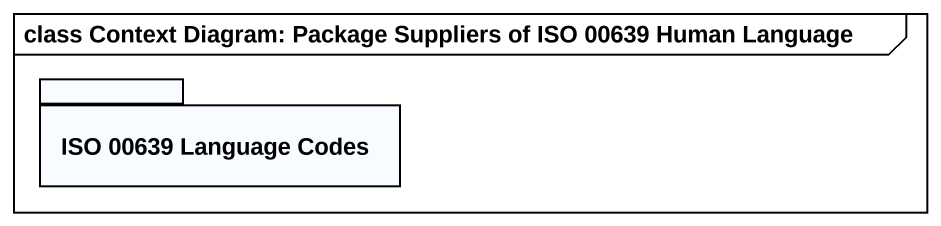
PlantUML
@startuml
mainframe class Context Diagram: Package Suppliers of ISO 00639 Human Language
package "ISO 00639 Language Codes" as ISO_00639_Language_Codes {
}
@enduml
